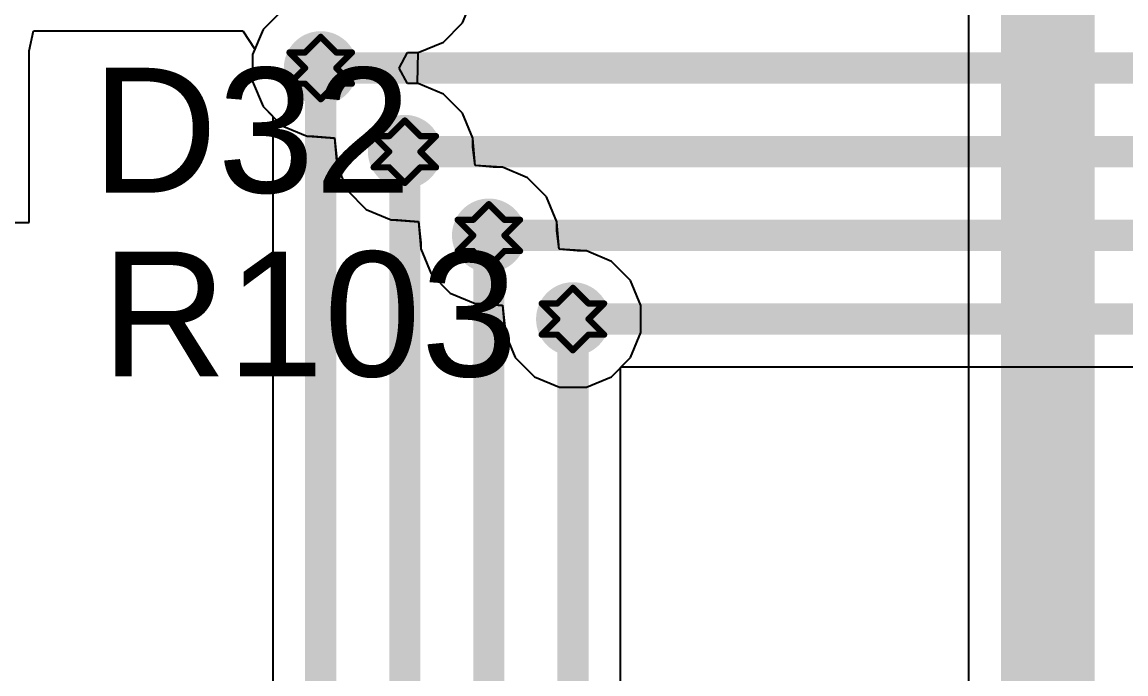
# Model space of a CAD drawing. Header units: inches. Extents: x 24 to 500, y 68 to 269.
# Drawn here: x 256.83 to 265.81, y 132.84 to 138.14 of the extents above; entities that cross this region are included whole.
import ezdxf

# ---------------------------------------------------------------- set-up
doc = ezdxf.new("R2010")
doc.units = ezdxf.units.IN
for name, color, linetype in [('Bottom Layer', 5, 'Continuous'), ('Drill Drawing', 1, 'Continuous'), ('Layer 1', 16, 'Continuous'), ('Layer 2', 76, 'Continuous'), ('Top Layer', 1, 'Continuous'), ('Top Overlay', 2, 'Continuous'), ('Via Holes', 16, 'Continuous')]:
    doc.layers.add(name, color=color, linetype=linetype)
doc.styles.add('Arial', font='', dxfattribs={"height": 0.2})
doc.styles.get('Arial').set_extended_font_data('Arial')

msp = doc.modelspace()

# ---------------------------------------------------------------- hatches: boundary and pattern name
at = {"layer": 'Bottom Layer'}
h = msp.add_hatch(color=5, dxfattribs=at)
edge = h.paths.add_edge_path()
edge.add_arc((259.2578, 137.7686), 0.3, 0, 360)
h = msp.add_hatch(color=5, dxfattribs=at)
edge = h.paths.add_edge_path()
edge.add_arc((259.942, 137.0876), 0.3, 0, 360)
h = msp.add_hatch(color=5, dxfattribs=at)
edge = h.paths.add_edge_path()
edge.add_arc((260.6261, 136.4066), 0.3, 0, 360)
h = msp.add_hatch(color=5, dxfattribs=at)
edge = h.paths.add_edge_path()
edge.add_arc((261.3103, 135.7256), 0.3, 0, 360)
at = {"layer": 'Layer 1'}
h = msp.add_hatch(color=16, dxfattribs=at)
edge = h.paths.add_edge_path()
edge.add_arc((259.2578, 137.7686), 0.3, 0, 360)
h = msp.add_hatch(color=16, dxfattribs=at)
edge = h.paths.add_edge_path()
edge.add_arc((259.942, 137.0876), 0.3, 0, 360)
h = msp.add_hatch(color=16, dxfattribs=at)
edge = h.paths.add_edge_path()
edge.add_arc((260.6261, 136.4066), 0.3, 0, 360)
h = msp.add_hatch(color=16, dxfattribs=at)
edge = h.paths.add_edge_path()
edge.add_arc((261.3103, 135.7256), 0.3, 0, 360)
at = {"layer": 'Layer 2'}
h = msp.add_hatch(color=76, dxfattribs=at)
edge = h.paths.add_edge_path()
edge.add_arc((259.2578, 137.7686), 0.3, 0, 360)
h = msp.add_hatch(color=76, dxfattribs=at)
edge = h.paths.add_edge_path()
edge.add_arc((259.942, 137.0876), 0.3, 0, 360)
h = msp.add_hatch(color=76, dxfattribs=at)
edge = h.paths.add_edge_path()
edge.add_arc((260.6261, 136.4066), 0.3, 0, 360)
h = msp.add_hatch(color=76, dxfattribs=at)
edge = h.paths.add_edge_path()
edge.add_arc((261.3103, 135.7256), 0.3, 0, 360)
at = {"layer": 'Top Layer'}
h = msp.add_hatch(color=1, dxfattribs=at)
edge = h.paths.add_edge_path()
edge.add_arc((259.2578, 137.7686), 0.3, 0, 360)
h = msp.add_hatch(color=1, dxfattribs=at)
edge = h.paths.add_edge_path()
edge.add_arc((259.942, 137.0876), 0.3, 0, 360)
h = msp.add_hatch(color=1, dxfattribs=at)
edge = h.paths.add_edge_path()
edge.add_arc((260.6261, 136.4066), 0.3, 0, 360)
h = msp.add_hatch(color=1, dxfattribs=at)
edge = h.paths.add_edge_path()
edge.add_arc((261.3103, 135.7256), 0.3, 0, 360)
at = {"layer": 'Via Holes'}
h = msp.add_hatch(color=7, dxfattribs=at)
edge = h.paths.add_edge_path()
edge.add_arc((259.2578, 137.7686), 0.15, 0, 360)
h = msp.add_hatch(color=7, dxfattribs=at)
edge = h.paths.add_edge_path()
edge.add_arc((259.942, 137.0876), 0.15, 0, 360)
h = msp.add_hatch(color=7, dxfattribs=at)
edge = h.paths.add_edge_path()
edge.add_arc((260.6261, 136.4066), 0.15, 0, 360)
h = msp.add_hatch(color=7, dxfattribs=at)
edge = h.paths.add_edge_path()
edge.add_arc((261.3103, 135.7256), 0.15, 0, 360)

# ---------------------------------------------------------------- linework, layer by layer
at = {"layer": 'Bottom Layer'}
for p, q in [((258.944, 138.2382), (258.7881, 138.0824)), ((258.7881, 138.0824), (258.7038, 137.8788)), ((258.7038, 137.8788), (258.7038, 137.6584)), ((258.7038, 137.6584), (258.7881, 137.4548)), ((258.7881, 137.4548), (258.944, 137.2989)), ((258.944, 137.2989), (259.1476, 137.2146)), ((259.1476, 137.2146), (259.2004, 137.2146)), ((259.2004, 137.2146), (259.3696, 137.1994)), ((259.3696, 137.1994), (259.388, 137.027)), ((259.388, 137.027), (259.388, 136.9774)), ((259.388, 136.9774), (259.4723, 136.7738)), ((259.4723, 136.7738), (259.6281, 136.6179)), ((259.6281, 136.6179), (259.8318, 136.5336)), ((259.8318, 136.5336), (259.8846, 136.5336)), ((259.8846, 136.5336), (260.0538, 136.5184)), ((260.0538, 136.5184), (260.0721, 136.346)), ((260.0721, 136.346), (260.0721, 136.2964)), ((260.0721, 136.2964), (260.1564, 136.0928)), ((260.1564, 136.0928), (260.3123, 135.9369)), ((260.3123, 135.9369), (260.5159, 135.8526)), ((260.5159, 135.8526), (260.5687, 135.8526)), ((260.5687, 135.8526), (260.7379, 135.8374)), ((260.7379, 135.8374), (260.7563, 135.665)), ((260.7563, 135.665), (260.7563, 135.6154)), ((260.7563, 135.6154), (260.8406, 135.4118)), ((260.8406, 135.4118), (260.9964, 135.2559)), ((261.6241, 135.2559), (261.7053, 135.3371)), ((261.7053, 135.3371), (305.9578, 135.3371)), ((260.9964, 135.2559), (261.2001, 135.1716)), ((261.4205, 135.1716), (261.6241, 135.2559)), ((261.2001, 135.1716), (261.4205, 135.1716))]:
    msp.add_line(p, q, dxfattribs=at)
for points in [[(259.2578, 137.7686, 0.254, 0.254, 0), (321.8015, 137.7686, 0.254, 0.254, 0)], [(259.942, 137.0876, 0.254, 0.254, 0), (322.4472, 137.0876, 0.254, 0.254, 0)], [(260.6261, 136.4066, 0.254, 0.254, 0), (323.2816, 136.4066, 0.254, 0.254, 0)], [(261.3103, 135.7256, 0.254, 0.254, 0), (324.0096, 135.7256, 0.254, 0.254, 0)]]:
    msp.add_lwpolyline(points, format="xyseb", dxfattribs=at)
for points in [[(259.1943, 137.7686, 0.127, 0.127, 1), (259.3213, 137.7686, 0.127, 0.127, 1)], [(259.8785, 137.0876, 0.127, 0.127, 1), (260.0055, 137.0876, 0.127, 0.127, 1)], [(260.5626, 136.4066, 0.127, 0.127, 1), (260.6896, 136.4066, 0.127, 0.127, 1)], [(261.2468, 135.7256, 0.127, 0.127, 1), (261.3738, 135.7256, 0.127, 0.127, 1)]]:
    msp.add_lwpolyline(points, format="xyseb", close=True, dxfattribs=at)
at = {"layer": 'Drill Drawing'}
for points in [[(259.1308, 137.8956, 0.0508, 0.0508, 0), (259.2578, 138.0226, 0.0508, 0.0508, 0)], [(259.2578, 138.0226, 0.0508, 0.0508, 0), (259.3848, 137.8956, 0.0508, 0.0508, 0)], [(259.0038, 137.8956, 0.0508, 0.0508, 0), (259.1308, 137.7686, 0.0508, 0.0508, 0)], [(259.0038, 137.8956, 0.0508, 0.0508, 0), (259.1308, 137.8956, 0.0508, 0.0508, 0)], [(259.3848, 137.8956, 0.0508, 0.0508, 0), (259.5118, 137.8956, 0.0508, 0.0508, 0)], [(259.3848, 137.7686, 0.0508, 0.0508, 0), (259.5118, 137.8956, 0.0508, 0.0508, 0)], [(259.0038, 137.6416, 0.0508, 0.0508, 0), (259.1308, 137.7686, 0.0508, 0.0508, 0)], [(259.3848, 137.7686, 0.0508, 0.0508, 0), (259.5118, 137.6416, 0.0508, 0.0508, 0)], [(259.0038, 137.6416, 0.0508, 0.0508, 0), (259.1308, 137.6416, 0.0508, 0.0508, 0)], [(259.1308, 137.6416, 0.0508, 0.0508, 0), (259.2578, 137.5146, 0.0508, 0.0508, 0)], [(259.2578, 137.5146, 0.0508, 0.0508, 0), (259.3848, 137.6416, 0.0508, 0.0508, 0)], [(259.3848, 137.6416, 0.0508, 0.0508, 0), (259.5118, 137.6416, 0.0508, 0.0508, 0)], [(259.815, 137.2146, 0.0508, 0.0508, 0), (259.942, 137.3416, 0.0508, 0.0508, 0)], [(259.942, 137.3416, 0.0508, 0.0508, 0), (260.069, 137.2146, 0.0508, 0.0508, 0)], [(259.688, 137.2146, 0.0508, 0.0508, 0), (259.815, 137.0876, 0.0508, 0.0508, 0)], [(259.688, 137.2146, 0.0508, 0.0508, 0), (259.815, 137.2146, 0.0508, 0.0508, 0)], [(260.069, 137.2146, 0.0508, 0.0508, 0), (260.196, 137.2146, 0.0508, 0.0508, 0)], [(260.069, 137.0876, 0.0508, 0.0508, 0), (260.196, 137.2146, 0.0508, 0.0508, 0)], [(259.688, 136.9606, 0.0508, 0.0508, 0), (259.815, 137.0876, 0.0508, 0.0508, 0)], [(260.069, 137.0876, 0.0508, 0.0508, 0), (260.196, 136.9606, 0.0508, 0.0508, 0)], [(259.688, 136.9606, 0.0508, 0.0508, 0), (259.815, 136.9606, 0.0508, 0.0508, 0)], [(259.815, 136.9606, 0.0508, 0.0508, 0), (259.942, 136.8336, 0.0508, 0.0508, 0)], [(259.942, 136.8336, 0.0508, 0.0508, 0), (260.069, 136.9606, 0.0508, 0.0508, 0)], [(260.069, 136.9606, 0.0508, 0.0508, 0), (260.196, 136.9606, 0.0508, 0.0508, 0)], [(260.4991, 136.5336, 0.0508, 0.0508, 0), (260.6261, 136.6606, 0.0508, 0.0508, 0)], [(260.6261, 136.6606, 0.0508, 0.0508, 0), (260.7531, 136.5336, 0.0508, 0.0508, 0)], [(260.3721, 136.5336, 0.0508, 0.0508, 0), (260.4991, 136.4066, 0.0508, 0.0508, 0)], [(260.3721, 136.5336, 0.0508, 0.0508, 0), (260.4991, 136.5336, 0.0508, 0.0508, 0)], [(260.7531, 136.5336, 0.0508, 0.0508, 0), (260.8801, 136.5336, 0.0508, 0.0508, 0)], [(260.7531, 136.4066, 0.0508, 0.0508, 0), (260.8801, 136.5336, 0.0508, 0.0508, 0)], [(260.3721, 136.2796, 0.0508, 0.0508, 0), (260.4991, 136.4066, 0.0508, 0.0508, 0)], [(260.7531, 136.4066, 0.0508, 0.0508, 0), (260.8801, 136.2796, 0.0508, 0.0508, 0)], [(260.3721, 136.2796, 0.0508, 0.0508, 0), (260.4991, 136.2796, 0.0508, 0.0508, 0)], [(260.4991, 136.2796, 0.0508, 0.0508, 0), (260.6261, 136.1526, 0.0508, 0.0508, 0)], [(260.6261, 136.1526, 0.0508, 0.0508, 0), (260.7531, 136.2796, 0.0508, 0.0508, 0)], [(260.7531, 136.2796, 0.0508, 0.0508, 0), (260.8801, 136.2796, 0.0508, 0.0508, 0)], [(261.1833, 135.8526, 0.0508, 0.0508, 0), (261.3103, 135.9796, 0.0508, 0.0508, 0)], [(261.3103, 135.9796, 0.0508, 0.0508, 0), (261.4373, 135.8526, 0.0508, 0.0508, 0)], [(261.0563, 135.8526, 0.0508, 0.0508, 0), (261.1833, 135.7256, 0.0508, 0.0508, 0)], [(261.0563, 135.8526, 0.0508, 0.0508, 0), (261.1833, 135.8526, 0.0508, 0.0508, 0)], [(261.4373, 135.8526, 0.0508, 0.0508, 0), (261.5643, 135.8526, 0.0508, 0.0508, 0)], [(261.4373, 135.7256, 0.0508, 0.0508, 0), (261.5643, 135.8526, 0.0508, 0.0508, 0)], [(261.0563, 135.5986, 0.0508, 0.0508, 0), (261.1833, 135.7256, 0.0508, 0.0508, 0)], [(261.4373, 135.7256, 0.0508, 0.0508, 0), (261.5643, 135.5986, 0.0508, 0.0508, 0)], [(261.0563, 135.5986, 0.0508, 0.0508, 0), (261.1833, 135.5986, 0.0508, 0.0508, 0)], [(261.1833, 135.5986, 0.0508, 0.0508, 0), (261.3103, 135.4716, 0.0508, 0.0508, 0)], [(261.3103, 135.4716, 0.0508, 0.0508, 0), (261.4373, 135.5986, 0.0508, 0.0508, 0)], [(261.4373, 135.5986, 0.0508, 0.0508, 0), (261.5643, 135.5986, 0.0508, 0.0508, 0)]]:
    msp.add_lwpolyline(points, format="xyseb", dxfattribs=at)
for points in [[(259.2451, 138.0226, 0.0254, 0.0254, 1), (259.2705, 138.0226, 0.0254, 0.0254, 1)], [(259.2451, 138.0226, 0.0254, 0.0254, 1), (259.2705, 138.0226, 0.0254, 0.0254, 1)], [(258.9911, 137.8956, 0.0254, 0.0254, 1), (259.0165, 137.8956, 0.0254, 0.0254, 1)], [(258.9911, 137.8956, 0.0254, 0.0254, 1), (259.0165, 137.8956, 0.0254, 0.0254, 1)], [(259.1181, 137.8956, 0.0254, 0.0254, 1), (259.1435, 137.8956, 0.0254, 0.0254, 1)], [(259.1181, 137.8956, 0.0254, 0.0254, 1), (259.1435, 137.8956, 0.0254, 0.0254, 1)], [(259.3721, 137.8956, 0.0254, 0.0254, 1), (259.3975, 137.8956, 0.0254, 0.0254, 1)], [(259.3721, 137.8956, 0.0254, 0.0254, 1), (259.3975, 137.8956, 0.0254, 0.0254, 1)], [(259.4991, 137.8956, 0.0254, 0.0254, 1), (259.5245, 137.8956, 0.0254, 0.0254, 1)], [(259.4991, 137.8956, 0.0254, 0.0254, 1), (259.5245, 137.8956, 0.0254, 0.0254, 1)], [(259.1181, 137.7686, 0.0254, 0.0254, 1), (259.1435, 137.7686, 0.0254, 0.0254, 1)], [(259.1181, 137.7686, 0.0254, 0.0254, 1), (259.1435, 137.7686, 0.0254, 0.0254, 1)], [(259.3721, 137.7686, 0.0254, 0.0254, 1), (259.3975, 137.7686, 0.0254, 0.0254, 1)], [(259.3721, 137.7686, 0.0254, 0.0254, 1), (259.3975, 137.7686, 0.0254, 0.0254, 1)], [(258.9911, 137.6416, 0.0254, 0.0254, 1), (259.0165, 137.6416, 0.0254, 0.0254, 1)], [(258.9911, 137.6416, 0.0254, 0.0254, 1), (259.0165, 137.6416, 0.0254, 0.0254, 1)], [(259.1181, 137.6416, 0.0254, 0.0254, 1), (259.1435, 137.6416, 0.0254, 0.0254, 1)], [(259.1181, 137.6416, 0.0254, 0.0254, 1), (259.1435, 137.6416, 0.0254, 0.0254, 1)], [(259.3721, 137.6416, 0.0254, 0.0254, 1), (259.3975, 137.6416, 0.0254, 0.0254, 1)], [(259.3721, 137.6416, 0.0254, 0.0254, 1), (259.3975, 137.6416, 0.0254, 0.0254, 1)], [(259.4991, 137.6416, 0.0254, 0.0254, 1), (259.5245, 137.6416, 0.0254, 0.0254, 1)], [(259.4991, 137.6416, 0.0254, 0.0254, 1), (259.5245, 137.6416, 0.0254, 0.0254, 1)], [(259.2451, 137.5146, 0.0254, 0.0254, 1), (259.2705, 137.5146, 0.0254, 0.0254, 1)], [(259.2451, 137.5146, 0.0254, 0.0254, 1), (259.2705, 137.5146, 0.0254, 0.0254, 1)], [(259.9293, 137.3416, 0.0254, 0.0254, 1), (259.9547, 137.3416, 0.0254, 0.0254, 1)], [(259.9293, 137.3416, 0.0254, 0.0254, 1), (259.9547, 137.3416, 0.0254, 0.0254, 1)], [(259.6753, 137.2146, 0.0254, 0.0254, 1), (259.7007, 137.2146, 0.0254, 0.0254, 1)], [(259.6753, 137.2146, 0.0254, 0.0254, 1), (259.7007, 137.2146, 0.0254, 0.0254, 1)], [(259.8023, 137.2146, 0.0254, 0.0254, 1), (259.8277, 137.2146, 0.0254, 0.0254, 1)], [(259.8023, 137.2146, 0.0254, 0.0254, 1), (259.8277, 137.2146, 0.0254, 0.0254, 1)], [(260.0563, 137.2146, 0.0254, 0.0254, 1), (260.0817, 137.2146, 0.0254, 0.0254, 1)], [(260.0563, 137.2146, 0.0254, 0.0254, 1), (260.0817, 137.2146, 0.0254, 0.0254, 1)], [(260.1833, 137.2146, 0.0254, 0.0254, 1), (260.2087, 137.2146, 0.0254, 0.0254, 1)], [(260.1833, 137.2146, 0.0254, 0.0254, 1), (260.2087, 137.2146, 0.0254, 0.0254, 1)], [(259.8023, 137.0876, 0.0254, 0.0254, 1), (259.8277, 137.0876, 0.0254, 0.0254, 1)], [(259.8023, 137.0876, 0.0254, 0.0254, 1), (259.8277, 137.0876, 0.0254, 0.0254, 1)], [(260.0563, 137.0876, 0.0254, 0.0254, 1), (260.0817, 137.0876, 0.0254, 0.0254, 1)], [(260.0563, 137.0876, 0.0254, 0.0254, 1), (260.0817, 137.0876, 0.0254, 0.0254, 1)], [(259.6753, 136.9606, 0.0254, 0.0254, 1), (259.7007, 136.9606, 0.0254, 0.0254, 1)], [(259.6753, 136.9606, 0.0254, 0.0254, 1), (259.7007, 136.9606, 0.0254, 0.0254, 1)], [(259.8023, 136.9606, 0.0254, 0.0254, 1), (259.8277, 136.9606, 0.0254, 0.0254, 1)], [(259.8023, 136.9606, 0.0254, 0.0254, 1), (259.8277, 136.9606, 0.0254, 0.0254, 1)], [(260.0563, 136.9606, 0.0254, 0.0254, 1), (260.0817, 136.9606, 0.0254, 0.0254, 1)], [(260.0563, 136.9606, 0.0254, 0.0254, 1), (260.0817, 136.9606, 0.0254, 0.0254, 1)], [(260.1833, 136.9606, 0.0254, 0.0254, 1), (260.2087, 136.9606, 0.0254, 0.0254, 1)], [(260.1833, 136.9606, 0.0254, 0.0254, 1), (260.2087, 136.9606, 0.0254, 0.0254, 1)], [(259.9293, 136.8336, 0.0254, 0.0254, 1), (259.9547, 136.8336, 0.0254, 0.0254, 1)], [(259.9293, 136.8336, 0.0254, 0.0254, 1), (259.9547, 136.8336, 0.0254, 0.0254, 1)], [(260.6134, 136.6606, 0.0254, 0.0254, 1), (260.6388, 136.6606, 0.0254, 0.0254, 1)], [(260.6134, 136.6606, 0.0254, 0.0254, 1), (260.6388, 136.6606, 0.0254, 0.0254, 1)], [(260.3594, 136.5336, 0.0254, 0.0254, 1), (260.3848, 136.5336, 0.0254, 0.0254, 1)], [(260.3594, 136.5336, 0.0254, 0.0254, 1), (260.3848, 136.5336, 0.0254, 0.0254, 1)], [(260.4864, 136.5336, 0.0254, 0.0254, 1), (260.5118, 136.5336, 0.0254, 0.0254, 1)], [(260.4864, 136.5336, 0.0254, 0.0254, 1), (260.5118, 136.5336, 0.0254, 0.0254, 1)], [(260.7404, 136.5336, 0.0254, 0.0254, 1), (260.7658, 136.5336, 0.0254, 0.0254, 1)], [(260.7404, 136.5336, 0.0254, 0.0254, 1), (260.7658, 136.5336, 0.0254, 0.0254, 1)], [(260.8674, 136.5336, 0.0254, 0.0254, 1), (260.8928, 136.5336, 0.0254, 0.0254, 1)], [(260.8674, 136.5336, 0.0254, 0.0254, 1), (260.8928, 136.5336, 0.0254, 0.0254, 1)], [(260.4864, 136.4066, 0.0254, 0.0254, 1), (260.5118, 136.4066, 0.0254, 0.0254, 1)], [(260.4864, 136.4066, 0.0254, 0.0254, 1), (260.5118, 136.4066, 0.0254, 0.0254, 1)], [(260.7404, 136.4066, 0.0254, 0.0254, 1), (260.7658, 136.4066, 0.0254, 0.0254, 1)], [(260.7404, 136.4066, 0.0254, 0.0254, 1), (260.7658, 136.4066, 0.0254, 0.0254, 1)], [(260.3594, 136.2796, 0.0254, 0.0254, 1), (260.3848, 136.2796, 0.0254, 0.0254, 1)], [(260.3594, 136.2796, 0.0254, 0.0254, 1), (260.3848, 136.2796, 0.0254, 0.0254, 1)], [(260.4864, 136.2796, 0.0254, 0.0254, 1), (260.5118, 136.2796, 0.0254, 0.0254, 1)], [(260.4864, 136.2796, 0.0254, 0.0254, 1), (260.5118, 136.2796, 0.0254, 0.0254, 1)], [(260.7404, 136.2796, 0.0254, 0.0254, 1), (260.7658, 136.2796, 0.0254, 0.0254, 1)], [(260.7404, 136.2796, 0.0254, 0.0254, 1), (260.7658, 136.2796, 0.0254, 0.0254, 1)], [(260.8674, 136.2796, 0.0254, 0.0254, 1), (260.8928, 136.2796, 0.0254, 0.0254, 1)], [(260.8674, 136.2796, 0.0254, 0.0254, 1), (260.8928, 136.2796, 0.0254, 0.0254, 1)], [(260.6134, 136.1526, 0.0254, 0.0254, 1), (260.6388, 136.1526, 0.0254, 0.0254, 1)], [(260.6134, 136.1526, 0.0254, 0.0254, 1), (260.6388, 136.1526, 0.0254, 0.0254, 1)], [(261.2976, 135.9796, 0.0254, 0.0254, 1), (261.323, 135.9796, 0.0254, 0.0254, 1)], [(261.2976, 135.9796, 0.0254, 0.0254, 1), (261.323, 135.9796, 0.0254, 0.0254, 1)], [(261.0436, 135.8526, 0.0254, 0.0254, 1), (261.069, 135.8526, 0.0254, 0.0254, 1)], [(261.0436, 135.8526, 0.0254, 0.0254, 1), (261.069, 135.8526, 0.0254, 0.0254, 1)], [(261.1706, 135.8526, 0.0254, 0.0254, 1), (261.196, 135.8526, 0.0254, 0.0254, 1)], [(261.1706, 135.8526, 0.0254, 0.0254, 1), (261.196, 135.8526, 0.0254, 0.0254, 1)], [(261.4246, 135.8526, 0.0254, 0.0254, 1), (261.45, 135.8526, 0.0254, 0.0254, 1)], [(261.4246, 135.8526, 0.0254, 0.0254, 1), (261.45, 135.8526, 0.0254, 0.0254, 1)], [(261.5516, 135.8526, 0.0254, 0.0254, 1), (261.577, 135.8526, 0.0254, 0.0254, 1)], [(261.5516, 135.8526, 0.0254, 0.0254, 1), (261.577, 135.8526, 0.0254, 0.0254, 1)], [(261.1706, 135.7256, 0.0254, 0.0254, 1), (261.196, 135.7256, 0.0254, 0.0254, 1)], [(261.1706, 135.7256, 0.0254, 0.0254, 1), (261.196, 135.7256, 0.0254, 0.0254, 1)], [(261.4246, 135.7256, 0.0254, 0.0254, 1), (261.45, 135.7256, 0.0254, 0.0254, 1)], [(261.4246, 135.7256, 0.0254, 0.0254, 1), (261.45, 135.7256, 0.0254, 0.0254, 1)], [(261.0436, 135.5986, 0.0254, 0.0254, 1), (261.069, 135.5986, 0.0254, 0.0254, 1)], [(261.0436, 135.5986, 0.0254, 0.0254, 1), (261.069, 135.5986, 0.0254, 0.0254, 1)], [(261.1706, 135.5986, 0.0254, 0.0254, 1), (261.196, 135.5986, 0.0254, 0.0254, 1)], [(261.1706, 135.5986, 0.0254, 0.0254, 1), (261.196, 135.5986, 0.0254, 0.0254, 1)], [(261.4246, 135.5986, 0.0254, 0.0254, 1), (261.45, 135.5986, 0.0254, 0.0254, 1)], [(261.4246, 135.5986, 0.0254, 0.0254, 1), (261.45, 135.5986, 0.0254, 0.0254, 1)], [(261.5516, 135.5986, 0.0254, 0.0254, 1), (261.577, 135.5986, 0.0254, 0.0254, 1)], [(261.5516, 135.5986, 0.0254, 0.0254, 1), (261.577, 135.5986, 0.0254, 0.0254, 1)], [(261.2976, 135.4716, 0.0254, 0.0254, 1), (261.323, 135.4716, 0.0254, 0.0254, 1)], [(261.2976, 135.4716, 0.0254, 0.0254, 1), (261.323, 135.4716, 0.0254, 0.0254, 1)]]:
    msp.add_lwpolyline(points, format="xyseb", close=True, dxfattribs=at)
at = {"layer": 'Layer 1'}
for p, q in [((260.4116, 138.1358), (260.496, 138.3394)), ((258.944, 138.2382), (258.7881, 138.0824)), ((258.7881, 138.0824), (258.7038, 137.8788)), ((260.2558, 137.9799), (260.4116, 138.1358)), ((260.0522, 137.8956), (260.2558, 137.9799)), ((258.7038, 137.8788), (258.7038, 137.6584)), ((260.0466, 137.6473), (260.0522, 137.8956)), ((258.7038, 137.6584), (258.7881, 137.4548)), ((260.0522, 137.6416), (260.0466, 137.6473)), ((260.2558, 137.5572), (260.0522, 137.6416)), ((260.4116, 137.4014), (260.2558, 137.5572)), ((258.7881, 137.4548), (258.944, 137.2989)), ((260.496, 137.1978), (260.4116, 137.4014)), ((258.944, 137.2989), (259.1476, 137.2146)), ((259.1476, 137.2146), (259.1533, 137.2146)), ((259.1533, 137.2146), (259.3693, 137.1991)), ((259.3693, 137.1991), (259.388, 136.9799)), ((260.496, 137.1953), (260.496, 137.1978)), ((260.5146, 136.9761), (260.496, 137.1953)), ((259.388, 136.9799), (259.388, 136.9774)), ((259.388, 136.9774), (259.4723, 136.7738)), ((260.7306, 136.9606), (260.5146, 136.9761)), ((260.7363, 136.9606), (260.7306, 136.9606)), ((260.9399, 136.8762), (260.7363, 136.9606)), ((261.0958, 136.7204), (260.9399, 136.8762)), ((259.4723, 136.7738), (259.6281, 136.6179)), ((261.1801, 136.5168), (261.0958, 136.7204)), ((259.6281, 136.6179), (259.8318, 136.5336)), ((259.8318, 136.5336), (259.8374, 136.5336)), ((259.8374, 136.5336), (260.0535, 136.5181)), ((260.0535, 136.5181), (260.0721, 136.2989)), ((261.1801, 136.5143), (261.1801, 136.5168)), ((261.1988, 136.2951), (261.1801, 136.5143)), ((260.0721, 136.2989), (260.0721, 136.2964)), ((260.0721, 136.2964), (260.1564, 136.0928)), ((261.4148, 136.2796), (261.1988, 136.2951)), ((261.4205, 136.2796), (261.4148, 136.2796)), ((261.6241, 136.1952), (261.4205, 136.2796)), ((261.7799, 136.0394), (261.6241, 136.1952)), ((260.1564, 136.0928), (260.3123, 135.9369)), ((261.8643, 135.8358), (261.7799, 136.0394)), ((260.3123, 135.9369), (260.5159, 135.8526)), ((260.5159, 135.8526), (260.5216, 135.8526)), ((260.5216, 135.8526), (260.7376, 135.8371)), ((260.7376, 135.8371), (260.7563, 135.6179)), ((261.8643, 135.6154), (261.8643, 135.8358)), ((260.7563, 135.6179), (260.7563, 135.6154)), ((260.7563, 135.6154), (260.8406, 135.4118)), ((261.7799, 135.4118), (261.8643, 135.6154)), ((260.8406, 135.4118), (260.9964, 135.2559)), ((261.6241, 135.2559), (261.7799, 135.4118)), ((260.9964, 135.2559), (261.2001, 135.1716)), ((261.4205, 135.1716), (261.6241, 135.2559)), ((261.2001, 135.1716), (261.4205, 135.1716))]:
    msp.add_line(p, q, dxfattribs=at)
at = {"layer": 'Layer 2'}
for p, q in [((260.4116, 138.1358), (260.496, 138.3394)), ((258.944, 138.2382), (258.7881, 138.0824)), ((258.7881, 138.0824), (258.7038, 137.8788)), ((260.2558, 137.9799), (260.4116, 138.1358)), ((260.0522, 137.8956), (260.2558, 137.9799)), ((258.7038, 137.8788), (258.7038, 137.6584)), ((260.0466, 137.6473), (260.0522, 137.8956)), ((258.7038, 137.6584), (258.7881, 137.4548)), ((260.0522, 137.6416), (260.0466, 137.6473)), ((260.2558, 137.5572), (260.0522, 137.6416)), ((260.4116, 137.4014), (260.2558, 137.5572)), ((258.7881, 137.4548), (258.944, 137.2989)), ((260.496, 137.1978), (260.4116, 137.4014)), ((258.944, 137.2989), (259.1476, 137.2146)), ((259.1476, 137.2146), (259.1533, 137.2146)), ((259.1533, 137.2146), (259.3693, 137.1991)), ((259.3693, 137.1991), (259.388, 136.9799)), ((260.496, 137.1953), (260.496, 137.1978)), ((260.5146, 136.9761), (260.496, 137.1953)), ((259.388, 136.9799), (259.388, 136.9774)), ((259.388, 136.9774), (259.4723, 136.7738)), ((260.7306, 136.9606), (260.5146, 136.9761)), ((260.7363, 136.9606), (260.7306, 136.9606)), ((260.9399, 136.8762), (260.7363, 136.9606)), ((261.0958, 136.7204), (260.9399, 136.8762)), ((259.4723, 136.7738), (259.6281, 136.6179)), ((261.1801, 136.5168), (261.0958, 136.7204)), ((259.6281, 136.6179), (259.8318, 136.5336)), ((259.8318, 136.5336), (259.8374, 136.5336)), ((259.8374, 136.5336), (260.0535, 136.5181)), ((260.0535, 136.5181), (260.0721, 136.2989)), ((261.1801, 136.5143), (261.1801, 136.5168)), ((261.1988, 136.2951), (261.1801, 136.5143)), ((260.0721, 136.2989), (260.0721, 136.2964)), ((260.0721, 136.2964), (260.1564, 136.0928)), ((261.4148, 136.2796), (261.1988, 136.2951)), ((261.4205, 136.2796), (261.4148, 136.2796)), ((261.6241, 136.1952), (261.4205, 136.2796)), ((261.7799, 136.0394), (261.6241, 136.1952)), ((260.1564, 136.0928), (260.3123, 135.9369)), ((261.8643, 135.8358), (261.7799, 136.0394)), ((260.3123, 135.9369), (260.5159, 135.8526)), ((260.5159, 135.8526), (260.5216, 135.8526)), ((260.5216, 135.8526), (260.7376, 135.8371)), ((260.7376, 135.8371), (260.7563, 135.6179)), ((261.8643, 135.6154), (261.8643, 135.8358)), ((260.7563, 135.6179), (260.7563, 135.6154)), ((260.7563, 135.6154), (260.8406, 135.4118)), ((261.7799, 135.4118), (261.8643, 135.6154)), ((260.8406, 135.4118), (260.9964, 135.2559)), ((261.6241, 135.2559), (261.7799, 135.4118)), ((260.9964, 135.2559), (261.2001, 135.1716)), ((261.4205, 135.1716), (261.6241, 135.2559)), ((261.2001, 135.1716), (261.4205, 135.1716))]:
    msp.add_line(p, q, dxfattribs=at)
at = {"layer": 'Top Layer'}
for p, q in [((264.5286, 142.0202), (264.5286, 103.6574)), ((260.4116, 138.1358), (260.496, 138.3394)), ((260.2558, 137.9799), (260.4116, 138.1358)), ((256.8845, 137.9083), (256.9202, 138.0713)), ((256.9202, 138.0713), (258.6235, 138.0713)), ((258.6235, 138.0713), (258.7223, 137.9235)), ((256.8845, 136.5113), (256.8845, 137.9083)), ((256.8845, 137.9083), (256.8845, 137.9083)), ((258.7223, 137.9235), (258.7038, 137.8788)), ((260.0522, 137.8956), (260.2558, 137.9799)), ((258.7038, 137.8788), (258.7038, 137.6584)), ((259.8961, 137.7686), (259.9654, 137.8945)), ((259.9654, 137.8945), (259.9761, 137.8956)), ((259.9761, 137.8956), (260.0522, 137.8956)), ((259.9654, 137.6427), (259.8961, 137.7686)), ((258.7038, 137.6584), (258.7881, 137.4548)), ((259.9761, 137.6416), (259.9654, 137.6427)), ((260.0522, 137.6416), (259.9761, 137.6416)), ((260.2558, 137.5572), (260.0522, 137.6416)), ((260.4116, 137.4014), (260.2558, 137.5572)), ((258.7881, 137.4548), (258.8693, 137.3736)), ((258.8693, 137.3736), (258.8693, 127.0228)), ((260.496, 137.1978), (260.4116, 137.4014)), ((260.496, 137.1249), (260.496, 137.1978)), ((260.5141, 136.9755), (260.496, 137.1249)), ((260.6602, 136.9606), (260.5141, 136.9755)), ((260.7363, 136.9606), (260.6602, 136.9606)), ((260.9399, 136.8762), (260.7363, 136.9606)), ((261.0958, 136.7204), (260.9399, 136.8762)), ((261.1801, 136.5168), (261.0958, 136.7204)), ((255.6145, 136.5113), (256.8845, 136.5113)), ((261.1801, 136.4439), (261.1801, 136.5168)), ((261.1983, 136.2945), (261.1801, 136.4439)), ((261.3444, 136.2796), (261.1983, 136.2945)), ((261.4205, 136.2796), (261.3444, 136.2796)), ((261.6241, 136.1952), (261.4205, 136.2796)), ((261.7799, 136.0394), (261.6241, 136.1952)), ((261.8643, 135.8358), (261.7799, 136.0394)), ((261.8643, 135.6154), (261.8643, 135.8358)), ((261.7799, 135.4118), (261.8643, 135.6154)), ((261.6987, 135.3306), (261.7799, 135.4118)), ((261.6987, 123.3565), (261.6987, 135.3306))]:
    msp.add_line(p, q, dxfattribs=at)
for points in [[(265.176, 103.6574, 0.762, 0.762, 0), (265.176, 160.401, 0.762, 0.762, 0)], [(259.2578, 127.0228, 0.254, 0.254, 0), (259.2578, 137.7686, 0.254, 0.254, 0)], [(259.942, 125.7897, 0.254, 0.254, 0), (259.942, 137.0876, 0.254, 0.254, 0)], [(260.6261, 124.5427, 0.254, 0.254, 0), (260.6261, 136.4066, 0.254, 0.254, 0)], [(261.3103, 123.3565, 0.254, 0.254, 0), (261.3103, 135.7256, 0.254, 0.254, 0)]]:
    msp.add_lwpolyline(points, format="xyseb", dxfattribs=at)
for points in [[(259.1943, 137.7686, 0.127, 0.127, 1), (259.3213, 137.7686, 0.127, 0.127, 1)], [(259.8785, 137.0876, 0.127, 0.127, 1), (260.0055, 137.0876, 0.127, 0.127, 1)], [(260.5626, 136.4066, 0.127, 0.127, 1), (260.6896, 136.4066, 0.127, 0.127, 1)], [(261.2468, 135.7256, 0.127, 0.127, 1), (261.3738, 135.7256, 0.127, 0.127, 1)]]:
    msp.add_lwpolyline(points, format="xyseb", close=True, dxfattribs=at)

# ---------------------------------------------------------------- texts
at = {"layer": 'Top Overlay', "style": 'Arial'}
for s, p in [('D32', (257.393, 136.7547)), ('R103', (257.4692, 135.2592))]:
    msp.add_text(s, height=1.016, dxfattribs=at).set_placement(p)

doc.saveas('drawing.dxf')
